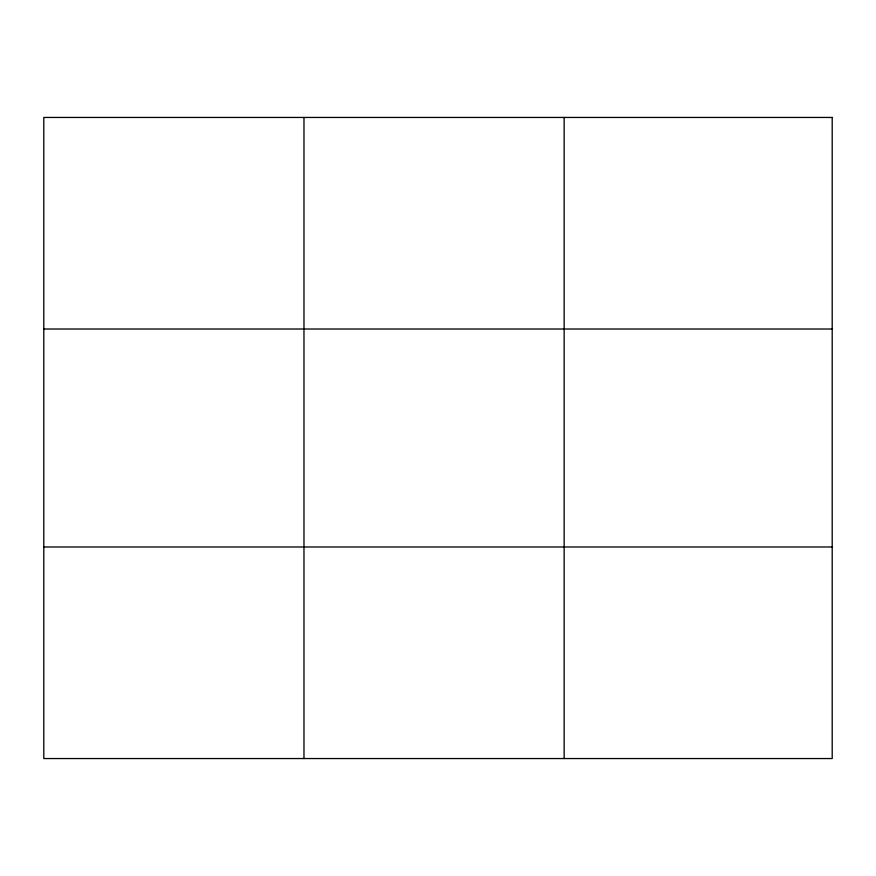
<?xml version="1.0" encoding="UTF-8"?>
<svg xmlns="http://www.w3.org/2000/svg" width="876" height="876" viewBox="0 0 876 876"><rect width="100%" height="100%" fill="white"/><g stroke="black" fill="none" stroke-linecap="round" stroke-linejoin="round"><path stroke-width="1.31" d="M303.972 117.45L303.972 758.55M564.144 117.45L564.144 758.55M43.8 329.015L832.2 329.015M43.8 546.985L832.2 546.985M832.2 117.45L832.2 758.55L43.8 758.55L43.8 117.45L832.2 117.45"/></g></svg>
